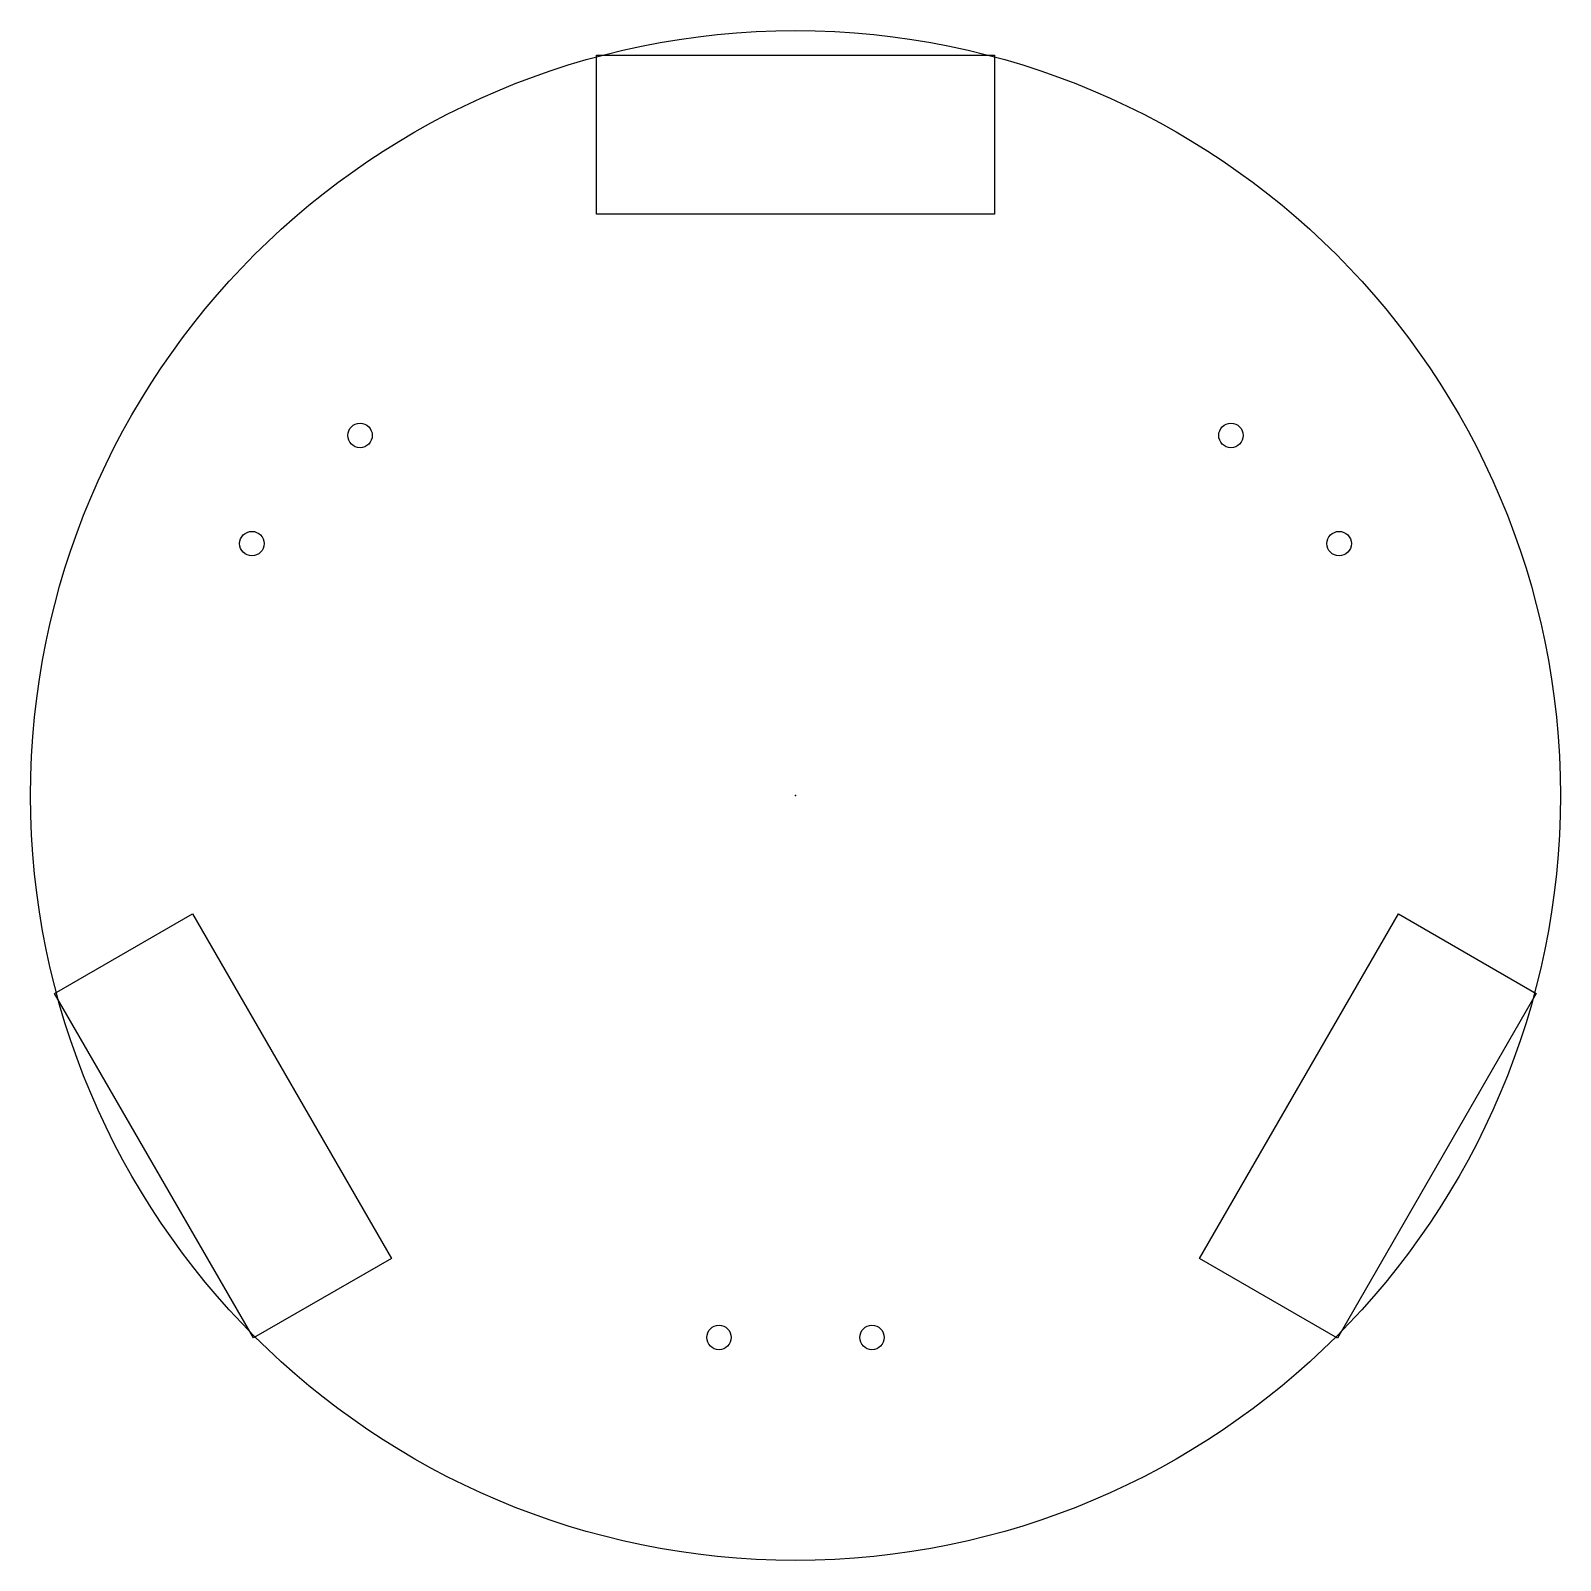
# Model space of a CAD drawing. Header units: centimetres. Extents: x -12.5 to 12.5, y -12.5 to 12.5.
import ezdxf

# ---------------------------------------------------------------- set-up
doc = ezdxf.new("R2010")
doc.units = ezdxf.units.CM
doc.header["$MEASUREMENT"] = 0
for name, color, linetype in [('ADHIC_top_chasis v1_Sketch1', 7, 'Continuous'), ('ADHIC_top_chasis v1_Sketch12', 7, 'Continuous'), ('ADHIC_top_chasis v1_Sketch8', 7, 'Continuous')]:
    doc.layers.add(name, color=color, linetype=linetype)

msp = doc.modelspace()

# ---------------------------------------------------------------- linework, layer by layer
at = {"layer": 'ADHIC_top_chasis v1_Sketch1'}
msp.add_circle((0, 0), 12.5, dxfattribs=at)
msp.add_point((0, 0), dxfattribs=at)
at = {"layer": 'ADHIC_top_chasis v1_Sketch12'}
for centre in [(-7.116, 5.884), (7.116, 5.884), (-8.884, 4.116), (8.884, 4.116), (-1.25, -8.857), (1.25, -8.857)]:
    msp.add_circle(centre, 0.2, dxfattribs=at)
msp.add_point((0, 0), dxfattribs=at)
at = {"layer": 'ADHIC_top_chasis v1_Sketch8'}
for p, q in [((-3.25, 9.5), (-3.25, 12.1)), ((-3.25, 12.1), (3.25, 12.1)), ((3.25, 12.1), (3.25, 9.5)), ((3.25, 9.5), (-3.25, 9.5)), ((-12.107, -3.236), (-9.853, -1.935)), ((-9.853, -1.935), (-6.603, -7.564)), ((6.603, -7.567), (9.855, -1.935)), ((9.855, -1.935), (12.106, -3.235)), ((-8.857, -8.865), (-12.107, -3.236)), ((12.106, -3.235), (8.855, -8.867)), ((-6.603, -7.564), (-8.857, -8.865)), ((8.855, -8.867), (6.603, -7.567))]:
    msp.add_line(p, q, dxfattribs=at)
msp.add_point((0, 0), dxfattribs=at)

doc.saveas('drawing.dxf')
